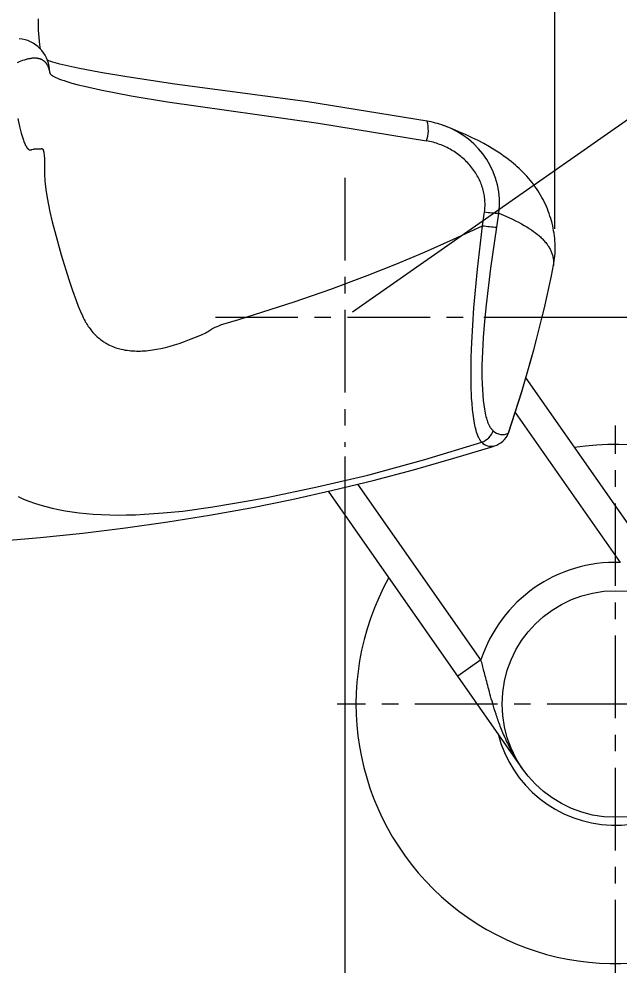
# Model space of a CAD drawing. Extents: x 6992 to 7586, y -5808 to -5388.
# Drawn here: x 7408.7 to 7472.4, y -5726.8 to -5626.5 of the extents above; entities that cross this region are included whole.
import ezdxf

# ---------------------------------------------------------------- set-up
doc = ezdxf.new("R2010")
doc.units = 0
doc.header["$LTSCALE"] = 7
doc.header["$MEASUREMENT"] = 0
doc.linetypes.add('CENTER', pattern=[2, 1.25, -0.25, 0.25, -0.25])
for name, color, linetype in [('CL', 1, 'CENTER'), ('D', 2, 'CONTINUOUS'), ('DIM', 2, 'CONTINUOUS'), ('DWG', 7, 'CONTINUOUS'), ('Make2D 표시선', 7, 'CONTINUOUS'), ('Make2D 표시선 - Tangent', 7, 'CONTINUOUS')]:
    doc.layers.add(name, color=color, linetype=linetype)

msp = doc.modelspace()

# ---------------------------------------------------------------- linework, layer by layer
at = {"layer": 'CL'}
for p, q in [((7443.2, -5643.29), (7443.2, -5671.8)), ((7429.48, -5658.07), (7456.92, -5658.07)), ((7471.88, -5728.53), (7471.88, -5669.53)), ((7501.38, -5699.03), (7442.38, -5699.03))]:
    msp.add_line(p, q, dxfattribs=at)
at = {"layer": 'D'}
for p, q in [((7465.44, -5648.71), (7465.44, -5572.04)), ((7443.2, -5672.8), (7443.2, -5734.81))]:
    msp.add_line(p, q, dxfattribs=at)
at = {"layer": 'DIM'}
for p, q in [((7444.02, -5657.5), (7479.9, -5632.38)), ((7457.92, -5658.07), (7514.62, -5658.07))]:
    msp.add_line(p, q, dxfattribs=at)
at = {"layer": 'DWG'}
for p, q in [((7462.37, -5664.53), (7481.71, -5692.15)), ((7461.25, -5668.16), (7472.37, -5684.04)), ((7462.05, -5705.92), (7441.45, -5676.5)), ((7457.62, -5694.36), (7444.59, -5675.75)), ((7457.62, -5694.36), (7455.17, -5696.09))]:
    msp.add_line(p, q, dxfattribs=at)
msp.add_circle((7471.88, -5699.03), 12, dxfattribs=at)
for radius, start, end in [(27.5, 150.8723, 99.1281), (15, 88.1301, 161.8699), (12.84, 194.2069, 55.7931)]:
    msp.add_arc((7471.88, -5699.03), radius, start, end, dxfattribs=at)
for points in [[(7461.85, -5705.62), (7461.03, -5704.3), (7460.26, -5702.77), (7459.67, -5701.38), (7459.22, -5700.12), (7458.87, -5698.98), (7458.58, -5697.96), (7458.34, -5697.06), (7458.13, -5696.26), (7457.94, -5695.55), (7457.78, -5694.92), (7457.62, -5694.36)], [(7461.9, -5705.7), (7461.85, -5705.62)], [(7462.05, -5705.92), (7461.9, -5705.7)]]:
    msp.add_spline(points, degree=3, dxfattribs=at)
at = {"layer": 'Make2D 표시선'}
for p, q in [((7465.33, -5652.57), (7465.36, -5652.38)), ((7460.49, -5670.44), (7460.53, -5670.33))]:
    msp.add_line(p, q, dxfattribs=at)
for points in [[(7451.92, -5637.3), (7439.29, -5635.24), (7425.18, -5633.37), (7420.09, -5632.62), (7417.3, -5632.15), (7414.91, -5631.68), (7413.95, -5631.48), (7413, -5631.25), (7412.24, -5631.04), (7411.94, -5630.95), (7411.65, -5630.85)], [(7465.48, -5651.33), (7465.49, -5651.06), (7465.49, -5650.79), (7465.49, -5650.52), (7465.48, -5650.25), (7465.46, -5649.98), (7465.44, -5649.71), (7465.41, -5649.44), (7465.37, -5649.18), (7465.33, -5648.91), (7465.28, -5648.65), (7465.23, -5648.38), (7465.17, -5648.12), (7465.1, -5647.86), (7465.02, -5647.6), (7464.94, -5647.35), (7464.86, -5647.09), (7464.76, -5646.84), (7464.67, -5646.59), (7464.56, -5646.34), (7464.45, -5646.09), (7464.33, -5645.85), (7464.21, -5645.6), (7464.08, -5645.37), (7463.94, -5645.13), (7463.8, -5644.89), (7463.65, -5644.66), (7463.5, -5644.43), (7463.34, -5644.21), (7463.18, -5643.98), (7463.01, -5643.77), (7462.84, -5643.55), (7462.66, -5643.34), (7462.47, -5643.13), (7462.28, -5642.92), (7462.09, -5642.72), (7461.89, -5642.52), (7461.69, -5642.33), (7461.48, -5642.14), (7461.27, -5641.95), (7461.06, -5641.77), (7460.82, -5641.58), (7460.59, -5641.39), (7460.35, -5641.21), (7460.1, -5641.03), (7459.61, -5640.69), (7459.1, -5640.36), (7458.52, -5640.01), (7457.92, -5639.68), (7457.32, -5639.36), (7456.71, -5639.06), (7456, -5638.73), (7455.28, -5638.42), (7454.56, -5638.12), (7453.83, -5637.84)], [(7361, -5680.94), (7365.49, -5681.41), (7369.99, -5681.79), (7374.54, -5682.08), (7379.09, -5682.3), (7383.64, -5682.42), (7388.2, -5682.46), (7392.75, -5682.42), (7397.31, -5682.3), (7401.85, -5682.08), (7406.4, -5681.79), (7410.92, -5681.4), (7415.44, -5680.94), (7419.95, -5680.38), (7424.44, -5679.75), (7428.84, -5679.03), (7433.22, -5678.24), (7437.58, -5677.36), (7441.92, -5676.39), (7446.21, -5675.35), (7450.48, -5674.22), (7454.76, -5673.01), (7459.01, -5671.71)]]:
    msp.add_lwpolyline(points, dxfattribs=at)
for centre, radius, start, end in [((7427.54, -5626.99), 16.85, 178.24, 188.9879), ((7408.36, -5632.1), 3.55, 5.0951, 84.7869), ((7450.14, -5647.22), 10.08, 69.4513, 79.8525), ((7325.16, -5624.24), 143, 341.2011, 348.5755), ((7458.31, -5669.28), 2.52, 287.112, 310.5054)]:
    msp.add_arc(centre, radius, start, end, dxfattribs=at)
at = {"layer": 'Make2D 표시선 - Tangent'}
for p, q in [((7457.78, -5648.37), (7458, -5646.91)), ((7459.3, -5648.52), (7459.52, -5647.04)), ((7465.33, -5652.57), (7465.48, -5651.33)), ((7465.33, -5652.57), (7465.33, -5652.57)), ((7460.53, -5670.33), (7460.53, -5670.32))]:
    msp.add_line(p, q, dxfattribs=at)
for points in [[(7408.51, -5631.08), (7408.73, -5630.99), (7408.9, -5630.92), (7409.08, -5630.85), (7409.27, -5630.79), (7409.36, -5630.76), (7409.45, -5630.74), (7409.53, -5630.71), (7409.61, -5630.69), (7409.69, -5630.68), (7409.77, -5630.66), (7409.85, -5630.65), (7409.93, -5630.63), (7410.01, -5630.62), (7410.09, -5630.61), (7410.16, -5630.61), (7410.23, -5630.6), (7410.3, -5630.6), (7410.37, -5630.6), (7410.45, -5630.6), (7410.48, -5630.61), (7410.52, -5630.61), (7410.55, -5630.61), (7410.59, -5630.62), (7410.62, -5630.62), (7410.66, -5630.63), (7410.69, -5630.63), (7410.72, -5630.64), (7410.74, -5630.65), (7410.77, -5630.65), (7410.8, -5630.66), (7410.83, -5630.67), (7410.86, -5630.68), (7410.88, -5630.68), (7410.91, -5630.69), (7410.94, -5630.7), (7410.97, -5630.71), (7410.99, -5630.73), (7411.02, -5630.74), (7411.05, -5630.75), (7411.07, -5630.76), (7411.1, -5630.78), (7411.12, -5630.79), (7411.15, -5630.8), (7411.17, -5630.82), (7411.19, -5630.83), (7411.21, -5630.85), (7411.24, -5630.86), (7411.26, -5630.88), (7411.28, -5630.9), (7411.3, -5630.92), (7411.32, -5630.93), (7411.34, -5630.95), (7411.37, -5630.97), (7411.39, -5630.99), (7411.4, -5631.01), (7411.42, -5631.03), (7411.44, -5631.05), (7411.47, -5631.08), (7411.49, -5631.1), (7411.51, -5631.13), (7411.53, -5631.16), (7411.55, -5631.19), (7411.57, -5631.22), (7411.59, -5631.25), (7411.61, -5631.28), (7411.63, -5631.31), (7411.65, -5631.34), (7411.66, -5631.37), (7411.68, -5631.4), (7411.71, -5631.47), (7411.74, -5631.53), (7411.76, -5631.6), (7411.79, -5631.66), (7411.81, -5631.73), (7411.83, -5631.8), (7411.86, -5631.9), (7411.89, -5632), (7411.9, -5632.04), (7411.9, -5632.09), (7411.92, -5632.18), (7411.92, -5632.19), (7411.92, -5632.19), (7411.92, -5632.2), (7411.93, -5632.2), (7411.93, -5632.21), (7411.93, -5632.21), (7411.93, -5632.22), (7411.93, -5632.22), (7411.93, -5632.23), (7411.94, -5632.23), (7411.94, -5632.24), (7411.94, -5632.24), (7411.94, -5632.25), (7411.95, -5632.25), (7411.95, -5632.26), (7411.96, -5632.27), (7411.96, -5632.27), (7411.96, -5632.28), (7411.97, -5632.28), (7411.97, -5632.29), (7411.98, -5632.3), (7411.99, -5632.31), (7411.99, -5632.32), (7412, -5632.33), (7412.01, -5632.34), (7412.02, -5632.35), (7412.03, -5632.36), (7412.05, -5632.37), (7412.06, -5632.38), (7412.07, -5632.39), (7412.1, -5632.41), (7412.12, -5632.43), (7412.16, -5632.45), (7412.19, -5632.48), (7412.23, -5632.5), (7412.27, -5632.52), (7412.3, -5632.54), (7412.34, -5632.56), (7412.42, -5632.6), (7412.5, -5632.64), (7412.58, -5632.68), (7412.75, -5632.75), (7412.97, -5632.84), (7413.18, -5632.92), (7413.45, -5633.01), (7413.72, -5633.1), (7414.27, -5633.26), (7414.94, -5633.44), (7415.62, -5633.61), (7417.29, -5633.99), (7420.56, -5634.62), (7424.41, -5635.27), (7440.4, -5637.5), (7451.87, -5639.39)], [(7408.53, -5637.03), (7408.72, -5637.85), (7408.9, -5638.58), (7408.99, -5638.89), (7409.09, -5639.2), (7409.13, -5639.32), (7409.18, -5639.44), (7409.22, -5639.56), (7409.28, -5639.68), (7409.32, -5639.78), (7409.36, -5639.87), (7409.39, -5639.91), (7409.41, -5639.96), (7409.44, -5640), (7409.47, -5640.05), (7409.49, -5640.08), (7409.51, -5640.11), (7409.52, -5640.13), (7409.53, -5640.14), (7409.54, -5640.16), (7409.56, -5640.17), (7409.57, -5640.19), (7409.58, -5640.2), (7409.59, -5640.21), (7409.6, -5640.22), (7409.61, -5640.23), (7409.62, -5640.24), (7409.64, -5640.25), (7409.65, -5640.26), (7409.65, -5640.27), (7409.66, -5640.27), (7409.67, -5640.28), (7409.67, -5640.28), (7409.68, -5640.28), (7409.69, -5640.29), (7409.69, -5640.29), (7409.7, -5640.3), (7409.71, -5640.3), (7409.71, -5640.3), (7409.72, -5640.31), (7409.73, -5640.31), (7409.74, -5640.31), (7409.74, -5640.32), (7409.75, -5640.32), (7409.76, -5640.32), (7409.77, -5640.32), (7409.77, -5640.32), (7409.78, -5640.33), (7409.79, -5640.33), (7409.8, -5640.33), (7409.8, -5640.33), (7409.81, -5640.33), (7409.82, -5640.33), (7409.83, -5640.33), (7409.84, -5640.34), (7409.84, -5640.34), (7409.85, -5640.34), (7409.86, -5640.34), (7409.87, -5640.34), (7409.88, -5640.34), (7409.88, -5640.34), (7409.9, -5640.34), (7409.91, -5640.33), (7409.92, -5640.33), (7409.93, -5640.33), (7409.95, -5640.33), (7409.96, -5640.33), (7409.97, -5640.32), (7409.98, -5640.32), (7410, -5640.32), (7410.01, -5640.31), (7410.04, -5640.31), (7410.17, -5640.26), (7410.2, -5640.26), (7410.23, -5640.25), (7410.24, -5640.25), (7410.25, -5640.24), (7410.27, -5640.24), (7410.28, -5640.24), (7410.29, -5640.24), (7410.31, -5640.24), (7410.32, -5640.23), (7410.33, -5640.23), (7410.68, -5640.22), (7410.73, -5640.22), (7410.76, -5640.22), (7410.79, -5640.22), (7410.89, -5640.22), (7410.91, -5640.23), (7410.93, -5640.23), (7410.94, -5640.23), (7410.95, -5640.23), (7410.96, -5640.23), (7410.97, -5640.22), (7410.98, -5640.22), (7410.99, -5640.22), (7410.99, -5640.22), (7411, -5640.22), (7411.05, -5640.21), (7411.06, -5640.21), (7411.07, -5640.21), (7411.07, -5640.21), (7411.08, -5640.21), (7411.08, -5640.21), (7411.08, -5640.21), (7411.09, -5640.21), (7411.09, -5640.21), (7411.09, -5640.21), (7411.09, -5640.21), (7411.1, -5640.21), (7411.1, -5640.21), (7411.1, -5640.21), (7411.1, -5640.21), (7411.11, -5640.21), (7411.11, -5640.21), (7411.11, -5640.21), (7411.12, -5640.21), (7411.12, -5640.21), (7411.12, -5640.21), (7411.12, -5640.21), (7411.13, -5640.21), (7411.13, -5640.21), (7411.13, -5640.22), (7411.13, -5640.22), (7411.14, -5640.22), (7411.14, -5640.22), (7411.14, -5640.22), (7411.15, -5640.22), (7411.15, -5640.23), (7411.15, -5640.23), (7411.15, -5640.23), (7411.16, -5640.23), (7411.16, -5640.23), (7411.16, -5640.24), (7411.16, -5640.24), (7411.16, -5640.24), (7411.17, -5640.24), (7411.17, -5640.25), (7411.17, -5640.25), (7411.18, -5640.25), (7411.18, -5640.26), (7411.18, -5640.26), (7411.18, -5640.26), (7411.19, -5640.27), (7411.19, -5640.27), (7411.19, -5640.28), (7411.2, -5640.29), (7411.2, -5640.29), (7411.21, -5640.3), (7411.21, -5640.31), (7411.21, -5640.32), (7411.22, -5640.33), (7411.22, -5640.34), (7411.23, -5640.35), (7411.23, -5640.37), (7411.24, -5640.39), (7411.25, -5640.41), (7411.25, -5640.43), (7411.26, -5640.47), (7411.27, -5640.51), (7411.28, -5640.55), (7411.29, -5640.59), (7411.3, -5640.64), (7411.31, -5640.73), (7411.33, -5640.86), (7411.34, -5640.98), (7411.36, -5641.23), (7411.37, -5641.64), (7411.38, -5642.04), (7411.37, -5642.47), (7411.37, -5642.69), (7411.37, -5642.78), (7411.37, -5642.79), (7411.37, -5642.79), (7411.37, -5642.8), (7411.37, -5642.82), (7411.37, -5642.82), (7411.37, -5642.83), (7411.36, -5642.83), (7411.36, -5642.83), (7411.36, -5642.85), (7411.37, -5642.86), (7411.37, -5642.9), (7411.37, -5642.91), (7411.38, -5643.17), (7411.39, -5643.37), (7411.41, -5643.65), (7411.43, -5643.93), (7411.51, -5644.55), (7411.65, -5645.42), (7411.78, -5646.15), (7411.94, -5646.92), (7412.19, -5647.96), (7412.45, -5649), (7413.14, -5651.44), (7413.96, -5654.08), (7414.35, -5655.25), (7414.73, -5656.3), (7414.95, -5656.88), (7415.18, -5657.45), (7415.38, -5657.91), (7415.47, -5658.11), (7415.57, -5658.31), (7415.63, -5658.42), (7415.69, -5658.54), (7415.77, -5658.67), (7415.85, -5658.8), (7415.93, -5658.92), (7416.01, -5659.05), (7416.1, -5659.17), (7416.19, -5659.29), (7416.28, -5659.41), (7416.38, -5659.53), (7416.5, -5659.67), (7416.63, -5659.81), (7416.74, -5659.92), (7416.84, -5660.02), (7416.95, -5660.13), (7417.07, -5660.23), (7417.18, -5660.33), (7417.3, -5660.42), (7417.42, -5660.51), (7417.54, -5660.6), (7417.63, -5660.66), (7417.72, -5660.72), (7417.81, -5660.77), (7417.9, -5660.82), (7417.99, -5660.88), (7418.08, -5660.93), (7418.17, -5660.98), (7418.27, -5661.02), (7418.43, -5661.1), (7418.59, -5661.17), (7418.76, -5661.23), (7418.93, -5661.29), (7419.07, -5661.34), (7419.21, -5661.38), (7419.35, -5661.42), (7419.49, -5661.46), (7419.7, -5661.5), (7419.91, -5661.54), (7420.12, -5661.57), (7420.33, -5661.6), (7420.53, -5661.62), (7420.73, -5661.63), (7420.93, -5661.64), (7421.13, -5661.65), (7421.33, -5661.65), (7421.53, -5661.65), (7421.72, -5661.64), (7421.92, -5661.63), (7422.15, -5661.61), (7422.37, -5661.59), (7422.59, -5661.56), (7422.81, -5661.53), (7423.25, -5661.46), (7423.69, -5661.38), (7424.18, -5661.26), (7424.67, -5661.14), (7425.15, -5661), (7425.63, -5660.85), (7426.19, -5660.65), (7426.74, -5660.44), (7427.66, -5660.07), (7428.08, -5659.89), (7428.4, -5659.74), (7428.49, -5659.7), (7428.53, -5659.67), (7428.58, -5659.65), (7428.62, -5659.62), (7428.67, -5659.6), (7428.75, -5659.54), (7428.97, -5659.39), (7429.07, -5659.33), (7429.13, -5659.29), (7429.18, -5659.26), (7429.24, -5659.23), (7429.3, -5659.2), (7429.37, -5659.16), (7429.44, -5659.13), (7429.66, -5659.03), (7429.83, -5658.96), (7429.91, -5658.93), (7429.99, -5658.9), (7430.12, -5658.85), (7430.25, -5658.81), (7431.96, -5658.32), (7437.84, -5656.45), (7441.71, -5655.1), (7445.56, -5653.66), (7448.61, -5652.44), (7451.64, -5651.16), (7454.72, -5649.8), (7457.78, -5648.37)], [(7458, -5646.91), (7458.02, -5646.76), (7458.04, -5646.61), (7458.05, -5646.46), (7458.06, -5646.3), (7458.06, -5646.15), (7458.06, -5646), (7458.05, -5645.85), (7458.05, -5645.7), (7458.03, -5645.54), (7458.01, -5645.38), (7457.99, -5645.22), (7457.96, -5645.07), (7457.93, -5644.91), (7457.9, -5644.75), (7457.86, -5644.6), (7457.82, -5644.44), (7457.77, -5644.29), (7457.72, -5644.13), (7457.66, -5643.98), (7457.6, -5643.83), (7457.54, -5643.68), (7457.47, -5643.53), (7457.4, -5643.39), (7457.33, -5643.24), (7457.24, -5643.09), (7457.16, -5642.94), (7457.07, -5642.8), (7456.97, -5642.65), (7456.88, -5642.51), (7456.78, -5642.37), (7456.67, -5642.23), (7456.56, -5642.1), (7456.46, -5641.97), (7456.34, -5641.84), (7456.23, -5641.72), (7456.11, -5641.6), (7455.99, -5641.48), (7455.87, -5641.36), (7455.74, -5641.25), (7455.61, -5641.14), (7455.48, -5641.03), (7455.35, -5640.92), (7455.21, -5640.82), (7455.08, -5640.72), (7454.94, -5640.63), (7454.79, -5640.53), (7454.65, -5640.44), (7454.51, -5640.36), (7454.35, -5640.27), (7454.2, -5640.18), (7454.04, -5640.1), (7453.88, -5640.03), (7453.72, -5639.95), (7453.56, -5639.88), (7453.39, -5639.82), (7453.23, -5639.76), (7453.06, -5639.7), (7452.9, -5639.64), (7452.73, -5639.59), (7452.56, -5639.54), (7452.39, -5639.5), (7452.21, -5639.46), (7452.04, -5639.42), (7451.87, -5639.39)], [(7459.52, -5647.04), (7460.25, -5647.35), (7460.97, -5647.69), (7461.29, -5647.84), (7461.6, -5648.01), (7461.91, -5648.17), (7462.22, -5648.35), (7462.48, -5648.5), (7462.73, -5648.66), (7462.97, -5648.82), (7463.21, -5648.99), (7463.42, -5649.14), (7463.63, -5649.31), (7463.72, -5649.39), (7463.82, -5649.47), (7463.92, -5649.56), (7464.02, -5649.65), (7464.1, -5649.73), (7464.18, -5649.81), (7464.26, -5649.9), (7464.34, -5649.98), (7464.41, -5650.07), (7464.49, -5650.16), (7464.56, -5650.25), (7464.63, -5650.34), (7464.69, -5650.42), (7464.74, -5650.5), (7464.8, -5650.59), (7464.85, -5650.67), (7464.9, -5650.76), (7464.95, -5650.84), (7464.99, -5650.93), (7465.03, -5651.02), (7465.07, -5651.11), (7465.11, -5651.2), (7465.14, -5651.3), (7465.18, -5651.39), (7465.2, -5651.48), (7465.23, -5651.58), (7465.25, -5651.67), (7465.27, -5651.77), (7465.29, -5651.87), (7465.3, -5651.96), (7465.31, -5652.06), (7465.32, -5652.17), (7465.33, -5652.27), (7465.33, -5652.37), (7465.33, -5652.47), (7465.33, -5652.57)], [(7457.72, -5671.3), (7457.7, -5671.29), (7457.68, -5671.27), (7457.66, -5671.25), (7457.64, -5671.23), (7457.63, -5671.21), (7457.61, -5671.19), (7457.6, -5671.17), (7457.58, -5671.15), (7457.56, -5671.13), (7457.55, -5671.1), (7457.52, -5671.06), (7457.49, -5671.01), (7457.46, -5670.96), (7457.43, -5670.9), (7457.4, -5670.84), (7457.37, -5670.79), (7457.35, -5670.73), (7457.31, -5670.66), (7457.28, -5670.58), (7457.23, -5670.43), (7457.17, -5670.25), (7457.12, -5670.07), (7457.07, -5669.89), (7457.02, -5669.7), (7456.98, -5669.49), (7456.93, -5669.27), (7456.86, -5668.84), (7456.79, -5668.34), (7456.73, -5667.83), (7456.68, -5667.22), (7456.64, -5666.62), (7456.59, -5665.25), (7456.57, -5663.88), (7456.6, -5662.3), (7456.65, -5660.73), (7456.88, -5657.06), (7457.26, -5652.96), (7457.78, -5648.37)], [(7458.92, -5670.08), (7458.9, -5670.07), (7458.88, -5670.05), (7458.86, -5670.03), (7458.84, -5670.02), (7458.83, -5670), (7458.81, -5669.98), (7458.79, -5669.96), (7458.77, -5669.94), (7458.76, -5669.92), (7458.74, -5669.9), (7458.72, -5669.88), (7458.71, -5669.86), (7458.67, -5669.81), (7458.64, -5669.77), (7458.61, -5669.72), (7458.58, -5669.67), (7458.55, -5669.61), (7458.52, -5669.56), (7458.49, -5669.49), (7458.46, -5669.43), (7458.43, -5669.36), (7458.4, -5669.29), (7458.37, -5669.21), (7458.34, -5669.12), (7458.31, -5669.04), (7458.28, -5668.95), (7458.23, -5668.78), (7458.19, -5668.61), (7458.14, -5668.41), (7458.1, -5668.21), (7458.06, -5668.01), (7458.02, -5667.81), (7457.95, -5667.34), (7457.9, -5666.87), (7457.85, -5666.3), (7457.81, -5665.74), (7457.78, -5665.1), (7457.77, -5664.46), (7457.77, -5663.17), (7457.82, -5661.69), (7457.9, -5660.21), (7458.03, -5658.48), (7458.2, -5656.75), (7458.66, -5652.87), (7459.3, -5648.52)], [(7408.58, -5677.07), (7408.86, -5677.2), (7409.14, -5677.32), (7409.43, -5677.44), (7409.71, -5677.55), (7410.29, -5677.76), (7410.88, -5677.94), (7411.52, -5678.12), (7412.17, -5678.28), (7412.85, -5678.43), (7413.54, -5678.56), (7414.29, -5678.68), (7415.03, -5678.78), (7415.78, -5678.86), (7416.53, -5678.92), (7417.41, -5678.97), (7418.28, -5679), (7419.16, -5679.02), (7420.04, -5679.01), (7421.01, -5678.98), (7421.98, -5678.94), (7423.93, -5678.8), (7426.01, -5678.59), (7429.19, -5678.16), (7433.16, -5677.49), (7434.92, -5677.15), (7440.28, -5676.04), (7445.62, -5674.78), (7451.69, -5673.14), (7457.72, -5671.3)]]:
    msp.add_lwpolyline(points, dxfattribs=at)
for centre, radius, start, end in [((7448.55, -5638.27), 3.5, 341.3021, 16.0836), ((7450.88, -5646.02), 8.71, 353.2584, 71.1998), ((7459.81, -5635.31), 11.74, 261.1519, 268.6084), ((7459.59, -5637.48), 11.04, 260.5844, 268.5064), ((7325.16, -5624.24), 143, 341.1968, 348.5754), ((7457.01, -5669.4), 2.03, 290.4026, 340.4248), ((7459.89, -5669.13), 1.36, 224.4889, 297.683), ((7458.64, -5669.7), 1.99, 310.8263, 341.3324), ((7458.7, -5670.4), 1.34, 222.3521, 283.2432)]:
    msp.add_arc(centre, radius, start, end, dxfattribs=at)

doc.saveas('drawing.dxf')
